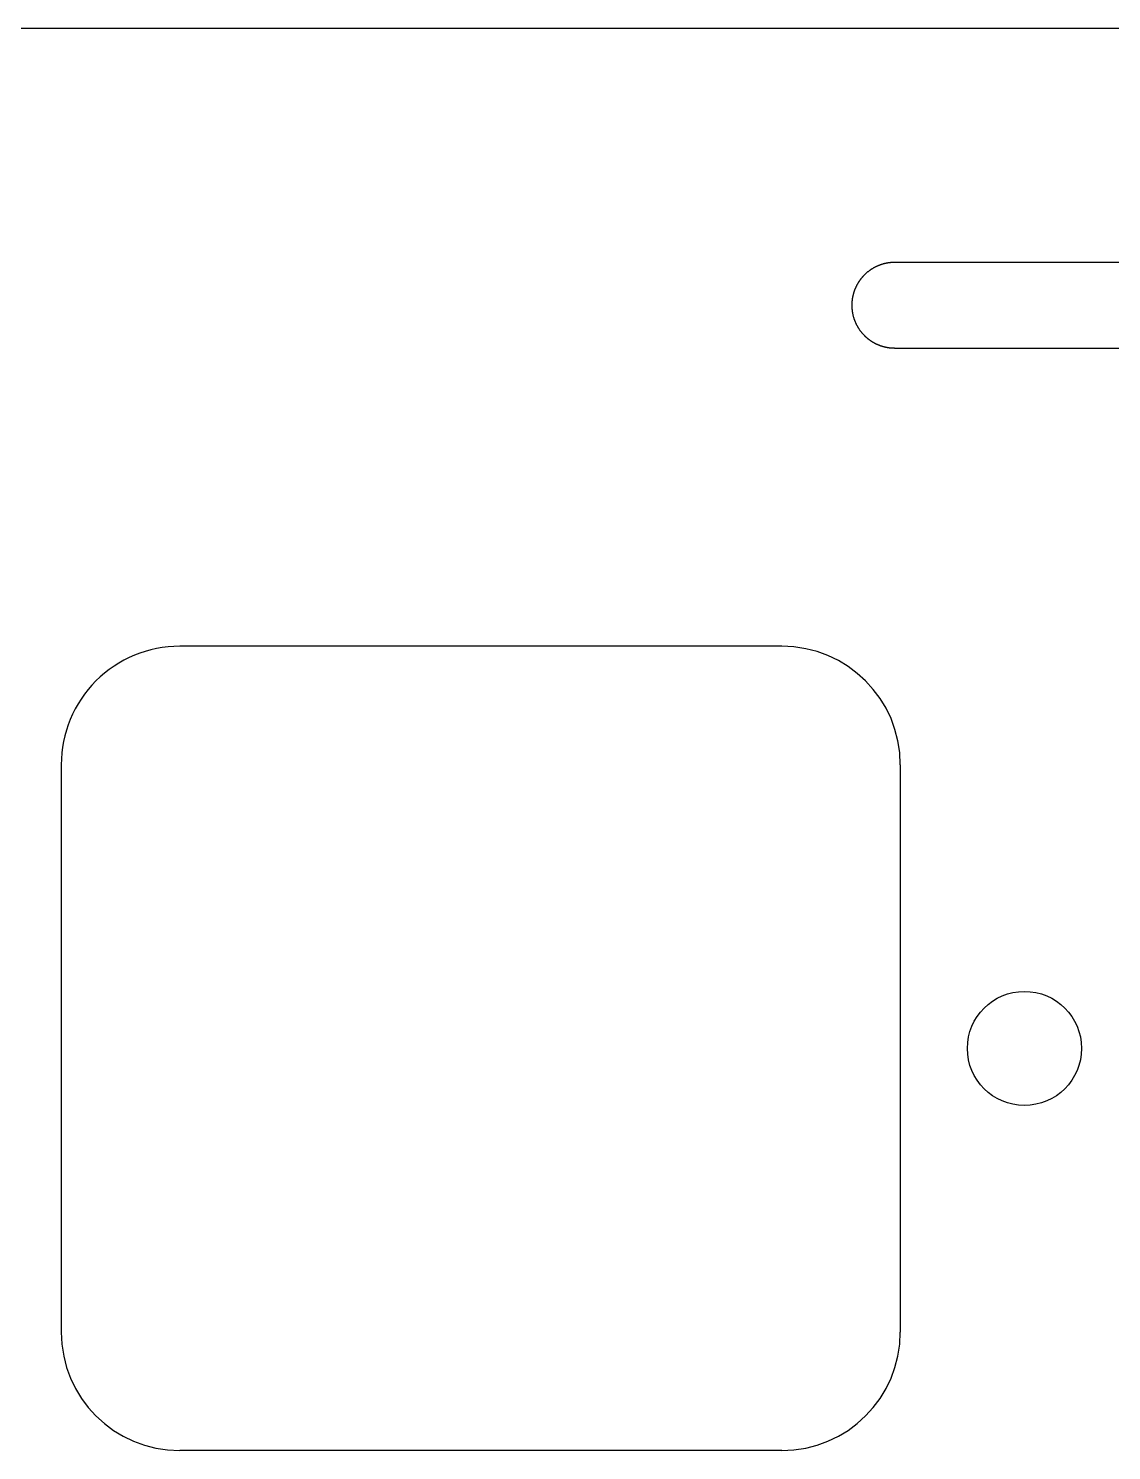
# Model space of a CAD drawing. Header units: millimetres. Extents: x -11 to 340, y -118 to 18.
# Drawn here: x 301.64 to 320.61, y -7.05 to 17.88 of the extents above; entities that cross this region are included whole.
import ezdxf

# ---------------------------------------------------------------- set-up
doc = ezdxf.new("R2010")
doc.units = ezdxf.units.MM
doc.header["$MEASUREMENT"] = 0
doc.layers.add('BLACK', color=7, linetype='CONTINUOUS')

msp = doc.modelspace()

# ---------------------------------------------------------------- linework, layer by layer
at = {"layer": 'BLACK', "linetype": 'Continuous'}
for p, q in [((323.5625, 17.882529), (293.5625, 17.882529)), ((316.504642, 13.714106), (316.497619, 13.710896)), ((316.511697, 13.717242), (316.504642, 13.714106)), ((316.518783, 13.720304), (316.511697, 13.717242)), ((316.525898, 13.723292), (316.518783, 13.720304)), ((316.533043, 13.726206), (316.525898, 13.723292)), ((316.540217, 13.729045), (316.533043, 13.726206)), ((316.547419, 13.731809), (316.540217, 13.729045)), ((316.554648, 13.734498), (316.547419, 13.731809)), ((316.561904, 13.737112), (316.554648, 13.734498)), ((316.569186, 13.739651), (316.561904, 13.737112)), ((316.576493, 13.742113), (316.569186, 13.739651)), ((316.583825, 13.7445), (316.576493, 13.742113)), ((316.591181, 13.74681), (316.583825, 13.7445)), ((316.598561, 13.749045), (316.591181, 13.74681)), ((316.605964, 13.751202), (316.598561, 13.749045)), ((316.613389, 13.753283), (316.605964, 13.751202)), ((316.620836, 13.755287), (316.613389, 13.753283)), ((316.628304, 13.757214), (316.620836, 13.755287)), ((316.635792, 13.759064), (316.628304, 13.757214)), ((316.643301, 13.760836), (316.635792, 13.759064)), ((316.650829, 13.762531), (316.643301, 13.760836)), ((316.658376, 13.764148), (316.650829, 13.762531)), ((316.665941, 13.765687), (316.658376, 13.764148)), ((316.673524, 13.767149), (316.665941, 13.765687)), ((316.681124, 13.768532), (316.673524, 13.767149)), ((316.688742, 13.769837), (316.681124, 13.768532)), ((316.696375, 13.771064), (316.688742, 13.769837)), ((316.704024, 13.772213), (316.696375, 13.771064)), ((316.711688, 13.773283), (316.704024, 13.772213)), ((316.719367, 13.774274), (316.711688, 13.773283)), ((316.727061, 13.775187), (316.719367, 13.774274)), ((316.734768, 13.776021), (316.727061, 13.775187)), ((316.742488, 13.776775), (316.734768, 13.776021)), ((316.750221, 13.777451), (316.742488, 13.776775)), ((316.757967, 13.778048), (316.750221, 13.777451)), ((316.765725, 13.778565), (316.757967, 13.778048)), ((316.773494, 13.779003), (316.765725, 13.778565)), ((316.781275, 13.779362), (316.773494, 13.779003)), ((316.789066, 13.779641), (316.781275, 13.779362)), ((316.796868, 13.77984), (316.789066, 13.779641)), ((316.804679, 13.77996), (316.796868, 13.77984)), ((316.8125, 13.78), (316.804679, 13.77996)), ((323.5625, 13.78), (316.8125, 13.78)), ((316.202301, 13.466168), (316.20005, 13.463009)), ((316.204568, 13.469318), (316.202301, 13.466168)), ((316.206851, 13.472455), (316.204568, 13.469318)), ((316.209151, 13.475581), (316.206851, 13.472455)), ((316.211467, 13.478694), (316.209151, 13.475581)), ((316.2138, 13.481797), (316.211467, 13.478694)), ((316.216148, 13.484887), (316.2138, 13.481797)), ((316.218512, 13.487966), (316.216148, 13.484887)), ((316.220893, 13.491033), (316.218512, 13.487966)), ((316.223289, 13.494087), (316.220893, 13.491033)), ((316.225701, 13.497129), (316.223289, 13.494087)), ((316.22813, 13.50016), (316.225701, 13.497129)), ((316.230573, 13.503177), (316.22813, 13.50016)), ((316.233033, 13.506183), (316.230573, 13.503177)), ((316.235508, 13.509175), (316.233033, 13.506183)), ((316.237999, 13.512155), (316.235508, 13.509175)), ((316.240504, 13.515122), (316.237999, 13.512155)), ((316.243026, 13.518077), (316.240504, 13.515122)), ((316.245562, 13.521018), (316.243026, 13.518077)), ((316.248114, 13.523947), (316.245562, 13.521018)), ((316.250681, 13.526862), (316.248114, 13.523947)), ((316.253263, 13.529765), (316.250681, 13.526862)), ((316.25586, 13.532654), (316.253263, 13.529765)), ((316.258472, 13.53553), (316.25586, 13.532654)), ((316.261099, 13.538392), (316.258472, 13.53553)), ((316.263741, 13.541241), (316.261099, 13.538392)), ((316.266397, 13.544076), (316.263741, 13.541241)), ((316.269068, 13.546897), (316.266397, 13.544076)), ((316.271753, 13.549705), (316.269068, 13.546897)), ((316.274452, 13.552499), (316.271753, 13.549705)), ((316.277167, 13.555279), (316.274452, 13.552499)), ((316.279895, 13.558045), (316.277167, 13.555279)), ((316.282637, 13.560797), (316.279895, 13.558045)), ((316.288165, 13.566258), (316.282637, 13.560797)), ((316.293748, 13.571662), (316.288165, 13.566258)), ((316.299386, 13.577007), (316.293748, 13.571662)), ((316.305078, 13.582294), (316.299386, 13.577007)), ((316.310825, 13.587522), (316.305078, 13.582294)), ((316.316624, 13.59269), (316.310825, 13.587522)), ((316.322476, 13.597798), (316.316624, 13.59269)), ((316.328379, 13.602844), (316.322476, 13.597798)), ((316.334333, 13.607829), (316.328379, 13.602844)), ((316.340337, 13.612751), (316.334333, 13.607829)), ((316.346391, 13.617611), (316.340337, 13.612751)), ((316.352494, 13.622407), (316.346391, 13.617611)), ((316.358645, 13.627139), (316.352494, 13.622407)), ((316.364843, 13.631807), (316.358645, 13.627139)), ((316.371088, 13.63641), (316.364843, 13.631807)), ((316.377378, 13.640947), (316.371088, 13.63641)), ((316.383714, 13.645419), (316.377378, 13.640947)), ((316.390094, 13.649824), (316.383714, 13.645419)), ((316.396518, 13.654162), (316.390094, 13.649824)), ((316.402984, 13.658432), (316.396518, 13.654162)), ((316.409493, 13.662634), (316.402984, 13.658432)), ((316.416044, 13.666768), (316.409493, 13.662634)), ((316.422635, 13.670834), (316.416044, 13.666768)), ((316.429266, 13.67483), (316.422635, 13.670834)), ((316.435937, 13.678756), (316.429266, 13.67483)), ((316.442646, 13.682613), (316.435937, 13.678756)), ((316.449392, 13.686398), (316.442646, 13.682613)), ((316.456176, 13.690114), (316.449392, 13.686398)), ((316.462997, 13.693757), (316.456176, 13.690114)), ((316.469853, 13.69733), (316.462997, 13.693757)), ((316.476743, 13.70083), (316.469853, 13.69733)), ((316.483669, 13.704258), (316.476743, 13.70083)), ((316.490627, 13.707614), (316.483669, 13.704258)), ((316.497619, 13.710896), (316.490627, 13.707614)), ((316.085536, 13.215183), (316.084596, 13.211439)), ((316.086496, 13.218924), (316.085536, 13.215183)), ((316.087476, 13.222657), (316.086496, 13.218924)), ((316.088475, 13.226388), (316.087476, 13.222657)), ((316.089492, 13.23011), (316.088475, 13.226388)), ((316.09053, 13.23383), (316.089492, 13.23011)), ((316.091586, 13.237542), (316.09053, 13.23383)), ((316.092662, 13.24125), (316.091586, 13.237542)), ((316.093757, 13.24495), (316.092662, 13.24125)), ((316.094871, 13.248647), (316.093757, 13.24495)), ((316.096004, 13.252335), (316.094871, 13.248647)), ((316.097157, 13.25602), (316.096004, 13.252335)), ((316.098328, 13.259697), (316.097157, 13.25602)), ((316.099519, 13.26337), (316.098328, 13.259697)), ((316.100728, 13.267034), (316.099519, 13.26337)), ((316.101957, 13.270695), (316.100728, 13.267034)), ((316.103204, 13.274346), (316.101957, 13.270695)), ((316.104471, 13.277994), (316.103204, 13.274346)), ((316.105756, 13.281633), (316.104471, 13.277994)), ((316.107061, 13.285267), (316.105756, 13.281633)), ((316.108384, 13.288893), (316.107061, 13.285267)), ((316.109726, 13.292514), (316.108384, 13.288893)), ((316.111087, 13.296126), (316.109726, 13.292514)), ((316.112467, 13.299734), (316.111087, 13.296126)), ((316.113865, 13.303332), (316.112467, 13.299734)), ((316.115282, 13.306925), (316.113865, 13.303332)), ((316.116718, 13.310509), (316.115282, 13.306925)), ((316.118173, 13.314088), (316.116718, 13.310509)), ((316.119646, 13.317658), (316.118173, 13.314088)), ((316.121138, 13.321222), (316.119646, 13.317658)), ((316.122648, 13.324776), (316.121138, 13.321222)), ((316.124177, 13.328325), (316.122648, 13.324776)), ((316.125724, 13.331865), (316.124177, 13.328325)), ((316.127291, 13.335398), (316.125724, 13.331865)), ((316.128875, 13.338922), (316.127291, 13.335398)), ((316.130478, 13.34244), (316.128875, 13.338922)), ((316.132098, 13.345948), (316.130478, 13.34244)), ((316.133738, 13.349449), (316.132098, 13.345948)), ((316.135395, 13.352941), (316.133738, 13.349449)), ((316.137072, 13.356426), (316.135395, 13.352941)), ((316.138765, 13.359901), (316.137072, 13.356426)), ((316.140478, 13.363369), (316.138765, 13.359901)), ((316.142208, 13.366827), (316.140478, 13.363369)), ((316.143957, 13.370278), (316.142208, 13.366827)), ((316.145723, 13.373719), (316.143957, 13.370278)), ((316.147507, 13.377152), (316.145723, 13.373719)), ((316.149309, 13.380575), (316.147507, 13.377152)), ((316.15113, 13.383991), (316.149309, 13.380575)), ((316.152967, 13.387396), (316.15113, 13.383991)), ((316.154824, 13.390793), (316.152967, 13.387396)), ((316.156697, 13.394179), (316.154824, 13.390793)), ((316.158589, 13.397558), (316.156697, 13.394179)), ((316.160497, 13.400926), (316.158589, 13.397558)), ((316.162424, 13.404285), (316.160497, 13.400926)), ((316.164368, 13.407634), (316.162424, 13.404285)), ((316.16633, 13.410974), (316.164368, 13.407634)), ((316.168308, 13.414303), (316.16633, 13.410974)), ((316.170305, 13.417623), (316.168308, 13.414303)), ((316.172318, 13.420933), (316.170305, 13.417623)), ((316.17435, 13.424233), (316.172318, 13.420933)), ((316.176398, 13.427522), (316.17435, 13.424233)), ((316.178463, 13.430802), (316.176398, 13.427522)), ((316.180546, 13.43407), (316.178463, 13.430802)), ((316.182646, 13.437329), (316.180546, 13.43407)), ((316.184762, 13.440576), (316.182646, 13.437329)), ((316.186896, 13.443814), (316.184762, 13.440576)), ((316.189046, 13.44704), (316.186896, 13.443814)), ((316.191214, 13.450256), (316.189046, 13.44704)), ((316.193398, 13.45346), (316.191214, 13.450256)), ((316.195599, 13.456655), (316.193398, 13.45346)), ((316.197816, 13.459837), (316.195599, 13.456655)), ((316.20005, 13.463009), (316.197816, 13.459837)), ((316.062515, 13.034714), (316.0625, 13.030797)), ((316.0625, 13.030797), (316.0625, 13.03)), ((316.0625, 13.03), (316.06254, 13.022179)), ((316.062549, 13.038626), (316.062515, 13.034714)), ((316.06254, 13.022179), (316.06266, 13.014368)), ((316.062603, 13.042539), (316.062549, 13.038626)), ((316.062677, 13.046446), (316.062603, 13.042539)), ((316.06266, 13.014368), (316.062859, 13.006566)), ((316.062771, 13.050354), (316.062677, 13.046446)), ((316.062885, 13.054257), (316.062771, 13.050354)), ((316.062859, 13.006566), (316.063138, 12.998775)), ((316.063019, 13.058159), (316.062885, 13.054257)), ((316.063173, 13.062056), (316.063019, 13.058159)), ((316.063138, 12.998775), (316.063497, 12.990994)), ((316.063347, 13.065953), (316.063173, 13.062056)), ((316.06354, 13.069845), (316.063347, 13.065953)), ((316.063497, 12.990994), (316.063935, 12.983225)), ((316.063754, 13.073737), (316.06354, 13.069845)), ((316.063988, 13.077623), (316.063754, 13.073737)), ((316.063935, 12.983225), (316.064452, 12.975467)), ((316.064241, 13.081509), (316.063988, 13.077623)), ((316.064514, 13.085389), (316.064241, 13.081509)), ((316.064452, 12.975467), (316.065049, 12.967721)), ((316.064808, 13.089269), (316.064514, 13.085389)), ((316.065121, 13.093144), (316.064808, 13.089269)), ((316.065049, 12.967721), (316.065725, 12.959988)), ((316.065453, 13.097017), (316.065121, 13.093144)), ((316.065806, 13.100885), (316.065453, 13.097017)), ((316.066179, 13.104753), (316.065806, 13.100885)), ((316.066571, 13.108614), (316.066179, 13.104753)), ((316.066983, 13.112475), (316.066571, 13.108614)), ((316.067415, 13.116329), (316.066983, 13.112475)), ((316.067866, 13.120183), (316.067415, 13.116329)), ((316.068338, 13.124031), (316.067866, 13.120183)), ((316.068829, 13.127878), (316.068338, 13.124031)), ((316.06934, 13.131718), (316.068829, 13.127878)), ((316.06987, 13.135557), (316.06934, 13.131718)), ((316.07042, 13.13939), (316.06987, 13.135557)), ((316.07099, 13.143222), (316.07042, 13.13939)), ((316.07158, 13.147047), (316.07099, 13.143222)), ((316.072189, 13.150871), (316.07158, 13.147047)), ((316.072818, 13.154688), (316.072189, 13.150871)), ((316.073466, 13.158504), (316.072818, 13.154688)), ((316.074134, 13.162313), (316.073466, 13.158504)), ((316.074822, 13.16612), (316.074134, 13.162313)), ((316.075529, 13.169921), (316.074822, 13.16612)), ((316.076256, 13.173719), (316.075529, 13.169921)), ((316.077002, 13.177511), (316.076256, 13.173719)), ((316.077768, 13.181301), (316.077002, 13.177511)), ((316.078553, 13.185084), (316.077768, 13.181301)), ((316.079358, 13.188864), (316.078553, 13.185084)), ((316.080182, 13.192638), (316.079358, 13.188864)), ((316.081026, 13.196409), (316.080182, 13.192638)), ((316.081889, 13.200173), (316.081026, 13.196409)), ((316.082772, 13.203934), (316.081889, 13.200173)), ((316.083674, 13.207688), (316.082772, 13.203934)), ((316.084596, 13.211439), (316.083674, 13.207688)), ((316.065725, 12.959988), (316.066479, 12.952268)), ((316.066479, 12.952268), (316.067313, 12.94456)), ((316.067313, 12.94456), (316.068226, 12.936867)), ((316.068226, 12.936867), (316.069217, 12.929188)), ((316.069217, 12.929188), (316.070287, 12.921524)), ((316.070287, 12.921524), (316.071436, 12.913875)), ((316.071436, 12.913875), (316.072663, 12.906241)), ((316.072663, 12.906241), (316.073968, 12.898624)), ((316.073968, 12.898624), (316.075351, 12.891024)), ((316.075351, 12.891024), (316.076813, 12.883441)), ((316.076813, 12.883441), (316.078352, 12.875876)), ((316.078352, 12.875876), (316.079969, 12.868329)), ((316.079969, 12.868329), (316.081664, 12.860801)), ((316.081664, 12.860801), (316.083436, 12.853292)), ((316.083436, 12.853292), (316.085286, 12.845804)), ((316.085286, 12.845804), (316.087213, 12.838336)), ((316.087213, 12.838336), (316.089217, 12.830889)), ((316.089217, 12.830889), (316.091298, 12.823464)), ((316.091298, 12.823464), (316.093455, 12.816061)), ((316.093455, 12.816061), (316.09569, 12.808681)), ((316.09569, 12.808681), (316.098, 12.801325)), ((316.098, 12.801325), (316.100387, 12.793993)), ((316.100387, 12.793993), (316.102849, 12.786685)), ((316.102849, 12.786685), (316.105388, 12.779403)), ((316.105388, 12.779403), (316.108001, 12.772148)), ((316.108001, 12.772148), (316.110691, 12.764918)), ((316.110691, 12.764918), (316.113455, 12.757717)), ((316.113455, 12.757717), (316.116294, 12.750543)), ((316.116294, 12.750543), (316.119208, 12.743398)), ((316.119208, 12.743398), (316.122196, 12.736282)), ((316.122196, 12.736282), (316.125258, 12.729197)), ((316.125258, 12.729197), (316.128394, 12.722142)), ((316.128394, 12.722142), (316.131604, 12.715118)), ((316.131604, 12.715118), (316.134886, 12.708127)), ((316.134886, 12.708127), (316.138242, 12.701168)), ((316.138242, 12.701168), (316.14167, 12.694243)), ((316.14167, 12.694243), (316.14517, 12.687352)), ((316.14517, 12.687352), (316.148743, 12.680496)), ((316.148743, 12.680496), (316.152386, 12.673676)), ((316.152386, 12.673676), (316.156101, 12.666892)), ((316.156101, 12.666892), (316.159887, 12.660145)), ((316.159887, 12.660145), (316.163744, 12.653436)), ((316.163744, 12.653436), (316.16767, 12.646766)), ((316.16767, 12.646766), (316.171666, 12.640135)), ((316.171666, 12.640135), (316.175731, 12.633544)), ((316.175731, 12.633544), (316.179866, 12.626993)), ((316.179866, 12.626993), (316.184068, 12.620484)), ((316.184068, 12.620484), (316.188338, 12.614017)), ((316.188338, 12.614017), (316.192676, 12.607594)), ((316.192676, 12.607594), (316.197081, 12.601214)), ((316.197081, 12.601214), (316.201552, 12.594878)), ((316.201552, 12.594878), (316.20609, 12.588587)), ((316.20609, 12.588587), (316.210693, 12.582343)), ((316.210693, 12.582343), (316.21536, 12.576145)), ((316.21536, 12.576145), (316.220093, 12.569994)), ((316.220093, 12.569994), (316.224889, 12.563891)), ((316.224889, 12.563891), (316.229749, 12.557837)), ((316.229749, 12.557837), (316.234671, 12.551833)), ((316.234671, 12.551833), (316.239656, 12.545879)), ((316.239656, 12.545879), (316.244702, 12.539975)), ((316.244702, 12.539975), (316.24981, 12.534124)), ((316.24981, 12.534124), (316.254978, 12.528325)), ((316.254978, 12.528325), (316.260205, 12.522578)), ((316.260205, 12.522578), (316.265492, 12.516886)), ((316.265492, 12.516886), (316.270838, 12.511248)), ((316.270838, 12.511248), (316.276242, 12.505665)), ((316.276242, 12.505665), (316.281703, 12.500137)), ((316.281703, 12.500137), (316.284455, 12.497395)), ((316.284455, 12.497395), (316.287221, 12.494666)), ((316.287221, 12.494666), (316.290001, 12.491952)), ((316.290001, 12.491952), (316.292795, 12.489253)), ((316.292795, 12.489253), (316.295602, 12.486567)), ((316.295602, 12.486567), (316.298424, 12.483897)), ((316.298424, 12.483897), (316.301259, 12.48124)), ((316.301259, 12.48124), (316.304108, 12.478599)), ((316.304108, 12.478599), (316.30697, 12.475972)), ((316.30697, 12.475972), (316.309846, 12.47336)), ((316.309846, 12.47336), (316.312735, 12.470763)), ((316.312735, 12.470763), (316.315637, 12.468181)), ((316.315637, 12.468181), (316.318553, 12.465614)), ((316.318553, 12.465614), (316.321481, 12.463062)), ((316.321481, 12.463062), (316.324423, 12.460526)), ((316.324423, 12.460526), (316.327377, 12.458004)), ((316.327377, 12.458004), (316.330344, 12.455498)), ((316.330344, 12.455498), (316.333325, 12.453008)), ((316.333325, 12.453008), (316.336317, 12.450533)), ((316.336317, 12.450533), (316.339323, 12.448073)), ((316.339323, 12.448073), (316.34234, 12.44563)), ((316.34234, 12.44563), (316.34537, 12.443201)), ((316.34537, 12.443201), (316.348412, 12.440789)), ((316.348412, 12.440789), (316.351467, 12.438393)), ((316.351467, 12.438393), (316.354533, 12.436012)), ((316.354533, 12.436012), (316.357612, 12.433648)), ((316.357612, 12.433648), (316.360702, 12.4313)), ((316.360702, 12.4313), (316.363805, 12.428967)), ((316.363805, 12.428967), (316.366919, 12.426651)), ((316.366919, 12.426651), (316.370045, 12.424351)), ((316.370045, 12.424351), (316.373182, 12.422068)), ((316.373182, 12.422068), (316.376331, 12.419801)), ((316.376331, 12.419801), (316.379491, 12.41755)), ((316.379491, 12.41755), (316.382663, 12.415316)), ((316.382663, 12.415316), (316.385845, 12.413099)), ((316.385845, 12.413099), (316.389039, 12.410898)), ((316.389039, 12.410898), (316.392244, 12.408714)), ((316.392244, 12.408714), (316.39546, 12.406546)), ((316.39546, 12.406546), (316.398686, 12.404396)), ((316.398686, 12.404396), (316.401923, 12.402262)), ((316.401923, 12.402262), (316.405171, 12.400146)), ((316.405171, 12.400146), (316.40843, 12.398046)), ((316.40843, 12.398046), (316.411698, 12.395963)), ((316.411698, 12.395963), (316.414978, 12.393898)), ((316.414978, 12.393898), (316.418267, 12.39185)), ((316.418267, 12.39185), (316.421567, 12.389818)), ((316.421567, 12.389818), (316.424876, 12.387805)), ((316.424876, 12.387805), (316.428197, 12.385808)), ((316.428197, 12.385808), (316.431526, 12.38383)), ((316.431526, 12.38383), (316.434866, 12.381868)), ((316.434866, 12.381868), (316.438214, 12.379924)), ((316.438214, 12.379924), (316.441574, 12.377997)), ((316.441574, 12.377997), (316.444942, 12.376088)), ((316.444942, 12.376088), (316.44832, 12.374197)), ((316.44832, 12.374197), (316.451707, 12.372324)), ((316.451707, 12.372324), (316.455104, 12.370467)), ((316.455104, 12.370467), (316.458509, 12.36863)), ((316.458509, 12.36863), (316.461924, 12.366809)), ((316.461924, 12.366809), (316.465347, 12.365007)), ((316.465347, 12.365007), (316.468781, 12.363223)), ((316.468781, 12.363223), (316.472222, 12.361457)), ((316.472222, 12.361457), (316.475673, 12.359708)), ((316.475673, 12.359708), (316.479131, 12.357978)), ((316.479131, 12.357978), (316.482599, 12.356265)), ((316.482599, 12.356265), (316.486074, 12.354572)), ((316.486074, 12.354572), (316.489559, 12.352895)), ((316.489559, 12.352895), (316.49305, 12.351238)), ((316.49305, 12.351238), (316.496552, 12.349598)), ((316.496552, 12.349598), (316.50006, 12.347978)), ((316.50006, 12.347978), (316.503578, 12.346375)), ((316.503578, 12.346375), (316.507101, 12.344791)), ((316.507101, 12.344791), (316.510635, 12.343225)), ((316.510635, 12.343225), (316.514174, 12.341677)), ((316.514174, 12.341677), (316.517723, 12.340148)), ((316.517723, 12.340148), (316.521278, 12.338638)), ((316.521278, 12.338638), (316.524842, 12.337146)), ((316.524842, 12.337146), (316.528412, 12.335673)), ((316.528412, 12.335673), (316.53199, 12.334218)), ((316.53199, 12.334218), (316.535574, 12.332782)), ((316.535574, 12.332782), (316.539168, 12.331365)), ((316.539168, 12.331365), (316.542766, 12.329967)), ((316.542766, 12.329967), (316.546373, 12.328587)), ((316.546373, 12.328587), (316.549985, 12.327226)), ((316.549985, 12.327226), (316.553606, 12.325884)), ((316.553606, 12.325884), (316.557232, 12.324561)), ((316.557232, 12.324561), (316.560867, 12.323256)), ((316.560867, 12.323256), (316.564506, 12.321971)), ((316.564506, 12.321971), (316.568153, 12.320704)), ((316.568153, 12.320704), (316.571805, 12.319457)), ((316.571805, 12.319457), (316.575465, 12.318228)), ((316.575465, 12.318228), (316.57913, 12.317019)), ((316.57913, 12.317019), (316.582803, 12.315828)), ((316.582803, 12.315828), (316.586479, 12.314657)), ((316.586479, 12.314657), (316.590164, 12.313504)), ((316.590164, 12.313504), (316.593853, 12.312371)), ((316.593853, 12.312371), (316.59755, 12.311257)), ((316.59755, 12.311257), (316.60125, 12.310162)), ((316.60125, 12.310162), (316.604958, 12.309086)), ((316.604958, 12.309086), (316.60867, 12.30803)), ((316.60867, 12.30803), (316.612389, 12.306992)), ((316.612389, 12.306992), (316.616112, 12.305975)), ((316.616112, 12.305975), (316.619842, 12.304976)), ((316.619842, 12.304976), (316.623576, 12.303996)), ((316.623576, 12.303996), (316.627317, 12.303036)), ((316.627317, 12.303036), (316.63106, 12.302096)), ((316.63106, 12.302096), (316.634812, 12.301174)), ((316.634812, 12.301174), (316.638566, 12.300272)), ((316.638566, 12.300272), (316.642327, 12.299389)), ((316.642327, 12.299389), (316.646091, 12.298526)), ((316.646091, 12.298526), (316.649862, 12.297682)), ((316.649862, 12.297682), (316.653635, 12.296858)), ((316.653635, 12.296858), (316.657416, 12.296053)), ((316.657416, 12.296053), (316.661199, 12.295268)), ((316.661199, 12.295268), (316.664988, 12.294502)), ((316.664988, 12.294502), (316.66878, 12.293756)), ((316.66878, 12.293756), (316.672579, 12.293029)), ((316.672579, 12.293029), (316.676379, 12.292322)), ((316.676379, 12.292322), (316.680187, 12.291634)), ((316.680187, 12.291634), (316.683996, 12.290966)), ((316.683996, 12.290966), (316.687811, 12.290318)), ((316.687811, 12.290318), (316.691629, 12.289689)), ((316.691629, 12.289689), (316.695452, 12.28908)), ((316.695452, 12.28908), (316.699278, 12.28849)), ((316.699278, 12.28849), (316.703109, 12.28792)), ((316.703109, 12.28792), (316.706942, 12.28737)), ((316.706942, 12.28737), (316.710782, 12.28684)), ((316.710782, 12.28684), (316.714622, 12.286329)), ((316.714622, 12.286329), (316.718469, 12.285838)), ((316.718469, 12.285838), (316.722317, 12.285366)), ((316.722317, 12.285366), (316.72617, 12.284915)), ((316.72617, 12.284915), (316.730025, 12.284483)), ((316.730025, 12.284483), (316.733886, 12.284071)), ((316.733886, 12.284071), (316.737747, 12.283679)), ((316.737747, 12.283679), (316.741614, 12.283306)), ((316.741614, 12.283306), (316.745482, 12.282953)), ((316.745482, 12.282953), (316.749356, 12.282621)), ((316.749356, 12.282621), (316.75323, 12.282308)), ((316.75323, 12.282308), (316.75711, 12.282014)), ((316.75711, 12.282014), (316.760991, 12.281741)), ((316.760991, 12.281741), (316.764877, 12.281488)), ((316.764877, 12.281488), (316.768763, 12.281254)), ((316.768763, 12.281254), (316.772654, 12.28104)), ((316.772654, 12.28104), (316.776546, 12.280847)), ((316.776546, 12.280847), (316.780444, 12.280673)), ((316.780444, 12.280673), (316.784341, 12.280519)), ((316.784341, 12.280519), (316.788243, 12.280385)), ((316.788243, 12.280385), (316.792146, 12.280271)), ((316.792146, 12.280271), (316.796053, 12.280177)), ((316.796053, 12.280177), (316.799961, 12.280103)), ((316.799961, 12.280103), (316.803874, 12.280049)), ((316.803874, 12.280049), (316.807786, 12.280015)), ((316.807786, 12.280015), (316.811703, 12.28)), ((316.811703, 12.28), (316.8125, 12.28)), ((316.8125, 12.28), (337.58862, 12.28)), ((304.287501, 7.049998), (304.287501, 7.05)), ((314.8375, 7.05), (304.287501, 7.05)), ((302.212501, 4.975), (302.212501, -4.975)), ((316.912501, 4.975), (316.912501, -4.975)), ((314.837501, -7.05), (304.2875, -7.05)), ((314.837501, -7.050001), (314.837501, -7.05))]:
    msp.add_line(p, q, dxfattribs=at)
at = {"layer": 'BLACK'}
msp.add_circle((319.0875, 0), 1, dxfattribs=at)
for centre, radius, start, end in [((304.2875, 4.975), 2.074999, 89.9999724, 180), ((314.8375, 4.975), 2.075, 0, 90), ((304.2875, -4.975), 2.075, 180, 270), ((314.8375, -4.975), 2.075001, 270.0000276, 0)]:
    msp.add_arc(centre, radius, start, end, dxfattribs=at)

doc.saveas('drawing.dxf')
